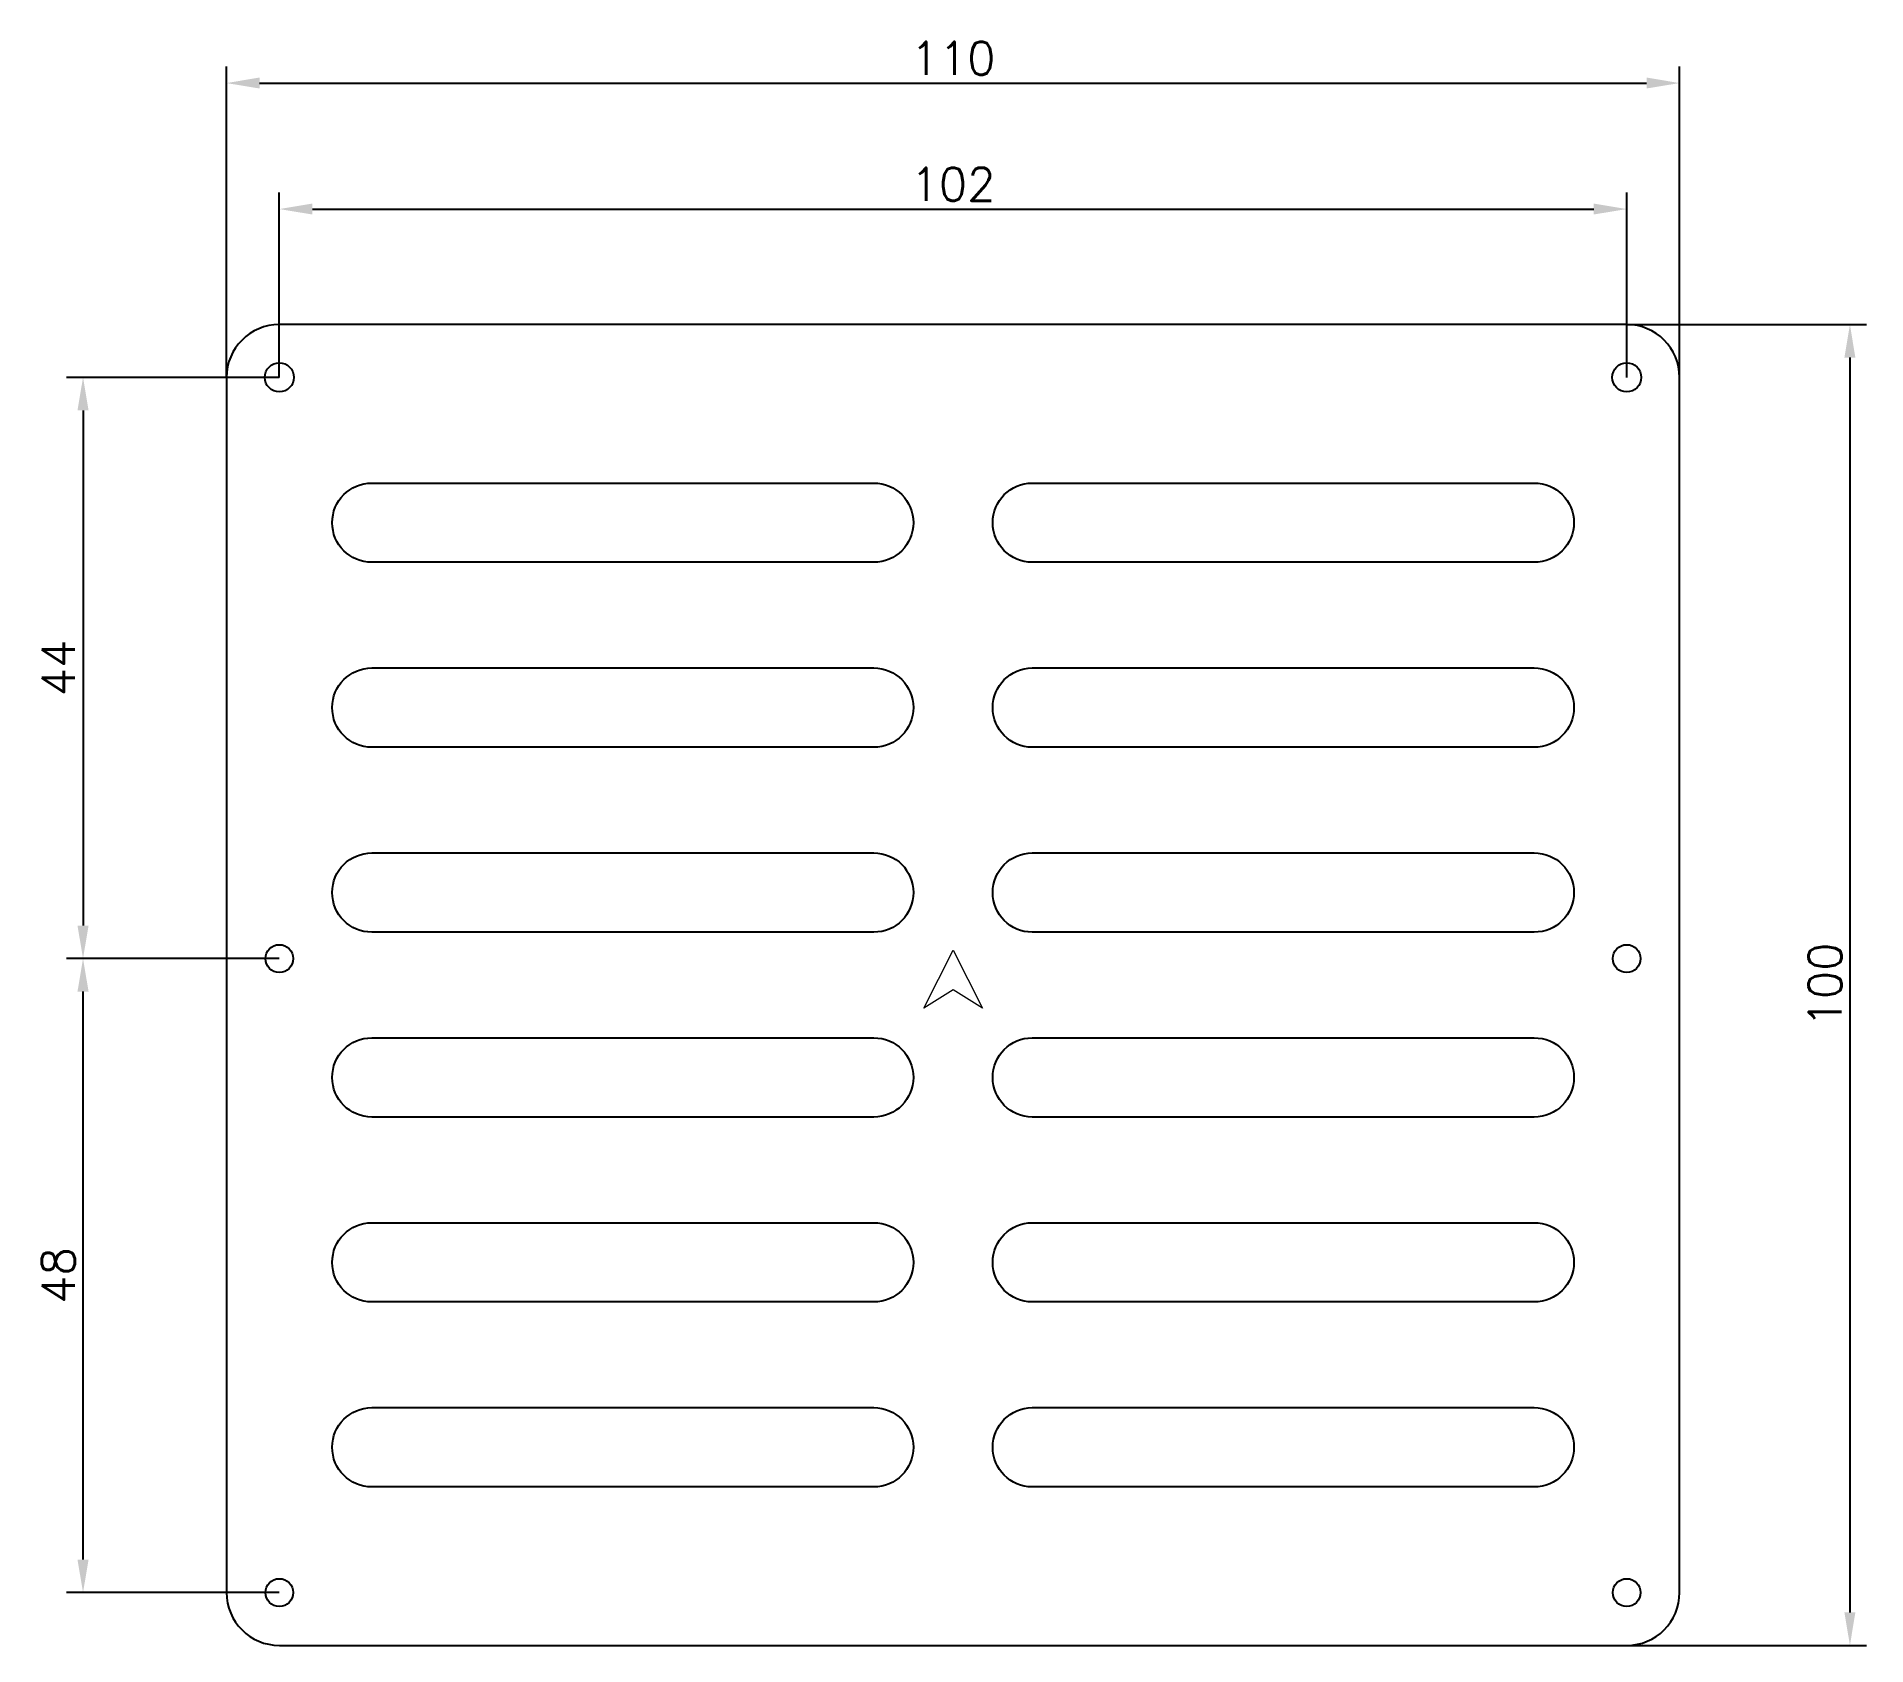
# Model space of a CAD drawing. Header units: millimetres. Extents: x 2003 to 2141, y 1179 to 1301.
import ezdxf

# ---------------------------------------------------------------- set-up
doc = ezdxf.new("R2010")
doc.units = ezdxf.units.MM
doc.layers.add('6标注层', color=3, linetype='Continuous', lineweight=25)
doc.styles.get("Standard").update_dxf_attribs({"font": 'txt', "bigfont": 'gbcbig.shx'})
doc.dimstyles.new('ISO-25', dxfattribs={"dimtxt": 2.5, "dimasz": 2.5, "dimexe": 1.25, "dimexo": 0, "dimtad": 1, "dimtoh": 1, "dimdsep": 46, "dimtxsty": 'Standard', "dimcen": 2.5, "dimadec": 0, "dimazin": 0, "dimtfac": 1, "dimtmove": 0, "dimatfit": 3, "dimfxl": 1, "dimarcsym": 0})

# ---------------------------------------------------------------- blocks, each defined once
blk = doc.blocks.new('*D3')
at = {"layer": '6标注层', "color": 0, "lineweight": -2}
for p, q in [((2021.08, 1274.92), (2021.08, 1288.91)), ((2123.08, 1274.92), (2123.08, 1288.91)), ((2023.58, 1287.66), (2120.58, 1287.66))]:
    blk.add_line(p, q, dxfattribs=at)
at = {"layer": '6标注层', "color": 0}
for points in [[(2023.58, 1288.08), (2023.58, 1287.25), (2021.08, 1287.66)], [(2120.58, 1288.08), (2120.58, 1287.25), (2123.08, 1287.66)]]:
    blk.add_solid(points, dxfattribs=at)
at = {"layer": 'Defpoints', "color": 0}
for p in [(2123.08, 1287.66), (2021.08, 1274.92), (2123.08, 1274.92)]:
    blk.add_point(p, dxfattribs=at)
at = {"layer": '6标注层', "color": 0, "insert": (2072.08, 1289.54), "char_height": 2.5, "attachment_point": 5}
blk.add_mtext('102', dxfattribs=at)
blk = doc.blocks.new('*D4')
at = {"layer": '6标注层', "color": 0, "lineweight": -2}
for p, q in [((2021.08, 1274.92), (2004.97, 1274.92)), ((2006.22, 1272.42), (2006.22, 1233.42)), ((2021.08, 1230.92), (2004.97, 1230.92))]:
    blk.add_line(p, q, dxfattribs=at)
at = {"layer": '6标注层', "color": 0}
for points in [[(2005.8, 1272.42), (2006.64, 1272.42), (2006.22, 1274.92)], [(2005.8, 1233.42), (2006.64, 1233.42), (2006.22, 1230.92)]]:
    blk.add_solid(points, dxfattribs=at)
at = {"layer": 'Defpoints', "color": 0}
for p in [(2021.08, 1274.92), (2006.22, 1230.92), (2021.08, 1230.92)]:
    blk.add_point(p, dxfattribs=at)
at = {"layer": '6标注层', "color": 0, "insert": (2004.35, 1252.92), "char_height": 2.5, "attachment_point": 5, "rotation": 90}
blk.add_mtext('44', dxfattribs=at)
blk = doc.blocks.new('*D5')
at = {"layer": '6标注层', "color": 0, "lineweight": -2}
for p, q in [((2021.08, 1230.92), (2004.97, 1230.92)), ((2006.22, 1185.42), (2006.22, 1228.42)), ((2021.08, 1182.92), (2004.97, 1182.92))]:
    blk.add_line(p, q, dxfattribs=at)
at = {"layer": '6标注层', "color": 0}
for points in [[(2005.8, 1228.42), (2006.64, 1228.42), (2006.22, 1230.92)], [(2005.8, 1185.42), (2006.64, 1185.42), (2006.22, 1182.92)]]:
    blk.add_solid(points, dxfattribs=at)
at = {"layer": 'Defpoints', "color": 0}
for p in [(2006.22, 1230.92), (2021.08, 1230.92), (2021.08, 1182.92)]:
    blk.add_point(p, dxfattribs=at)
at = {"layer": '6标注层', "color": 0, "insert": (2004.35, 1206.92), "char_height": 2.5, "attachment_point": 5, "rotation": 90}
blk.add_mtext('48', dxfattribs=at)
blk = doc.blocks.new('*D6')
at = {"layer": '6标注层', "color": 0, "lineweight": -2}
for p, q in [((2017.08, 1274.92), (2017.08, 1298.45)), ((2127.08, 1274.92), (2127.08, 1298.45)), ((2019.58, 1297.2), (2124.58, 1297.2))]:
    blk.add_line(p, q, dxfattribs=at)
at = {"layer": '6标注层', "color": 0}
for points in [[(2019.58, 1297.62), (2019.58, 1296.79), (2017.08, 1297.2)], [(2124.58, 1297.62), (2124.58, 1296.79), (2127.08, 1297.2)]]:
    blk.add_solid(points, dxfattribs=at)
at = {"layer": 'Defpoints', "color": 0}
for p in [(2127.08, 1297.2), (2017.08, 1274.92), (2127.08, 1274.92)]:
    blk.add_point(p, dxfattribs=at)
at = {"layer": '6标注层', "color": 0, "insert": (2072.08, 1299.08), "char_height": 2.5, "attachment_point": 5}
blk.add_mtext('110', dxfattribs=at)
blk = doc.blocks.new('*D7')
at = {"layer": '6标注层', "color": 0, "lineweight": -2}
for p, q in [((2123.08, 1278.92), (2141.23, 1278.92)), ((2139.98, 1276.42), (2139.98, 1181.42)), ((2123.08, 1178.92), (2141.23, 1178.92))]:
    blk.add_line(p, q, dxfattribs=at)
at = {"layer": '6标注层', "color": 0}
for points in [[(2139.56, 1276.42), (2140.39, 1276.42), (2139.98, 1278.92)], [(2139.56, 1181.42), (2140.39, 1181.42), (2139.98, 1178.92)]]:
    blk.add_solid(points, dxfattribs=at)
at = {"layer": 'Defpoints', "color": 0}
for p in [(2123.08, 1278.92), (2123.08, 1178.92), (2139.98, 1178.92)]:
    blk.add_point(p, dxfattribs=at)
at = {"layer": '6标注层', "color": 0, "insert": (2138.1, 1228.92), "char_height": 2.5, "attachment_point": 5, "rotation": 90}
blk.add_mtext('100', dxfattribs=at)

msp = doc.modelspace()

# ---------------------------------------------------------------- linework, layer by layer
for p, q in [((2123.083, 1278.919), (2021.083, 1278.919)), ((2017.083, 1274.919), (2017.083, 1182.919)), ((2127.083, 1182.919), (2127.083, 1274.919)), ((2021.083, 1178.919), (2123.083, 1178.919))]:
    msp.add_line(p, q)
for points in [[(2028.083, 1260.919, -1), (2028.083, 1266.919), (2066.083, 1266.919, -1), (2066.083, 1260.919)], [(2078.083, 1260.919, -1), (2078.083, 1266.919), (2116.083, 1266.919, -1), (2116.083, 1260.919)], [(2028.083, 1246.919, -1), (2028.083, 1252.919), (2066.083, 1252.919, -1), (2066.083, 1246.919)], [(2078.083, 1246.919, -1), (2078.083, 1252.919), (2116.083, 1252.919, -1), (2116.083, 1246.919)], [(2028.083, 1232.919, -1), (2028.083, 1238.919), (2066.083, 1238.919, -1), (2066.083, 1232.919)], [(2078.083, 1232.919, -1), (2078.083, 1238.919), (2116.083, 1238.919, -1), (2116.083, 1232.919)], [(2028.083, 1218.919, -1), (2028.083, 1224.919), (2066.083, 1224.919, -1), (2066.083, 1218.919)], [(2078.083, 1218.919, -1), (2078.083, 1224.919), (2116.083, 1224.919, -1), (2116.083, 1218.919)], [(2028.083, 1204.919, -1), (2028.083, 1210.919), (2066.083, 1210.919, -1), (2066.083, 1204.919)], [(2078.083, 1204.919, -1), (2078.083, 1210.919), (2116.083, 1210.919, -1), (2116.083, 1204.919)], [(2028.083, 1190.919, -1), (2028.083, 1196.919), (2066.083, 1196.919, -1), (2066.083, 1190.919)], [(2078.083, 1190.919, -1), (2078.083, 1196.919), (2116.083, 1196.919, -1), (2116.083, 1190.919)]]:
    msp.add_lwpolyline(points, format="xyb", close=True)
at = {"lineweight": 18}
msp.add_lwpolyline([(2069.861, 1227.156), (2072.083, 1231.546), (2074.305, 1227.156), (2072.083, 1228.546)], close=True, dxfattribs=at)
for centre, radius in [((2021.083, 1274.919), 1.1), ((2123.083, 1274.919), 1.1), ((2021.083, 1230.919), 1.05), ((2123.083, 1230.919), 1.05), ((2021.083, 1182.919), 1.05), ((2123.083, 1182.919), 1.05)]:
    msp.add_circle(centre, radius)
for centre, start, end in [((2021.083, 1274.919), 90, 180), ((2123.083, 1274.919), 0, 90), ((2021.083, 1182.919), 180, 270), ((2123.083, 1182.919), 270, 0)]:
    msp.add_arc(centre, 4, start, end)

# ---------------------------------------------------------------- dimensions: what is measured, and where the dimension line sits
at = {"layer": '6标注层'}
for base, p1, p2, picture, middle in [((2127.083, 1297.204), (2017.083, 1274.919), (2127.083, 1274.919), '*D6', (2072.083, 1299.079)), ((2123.083, 1287.663), (2021.083, 1274.919), (2123.083, 1274.919), '*D3', (2072.083, 1289.538))]:
    dim = msp.add_linear_dim(base=base, p1=p1, p2=p2, dimstyle='ISO-25', dxfattribs=at)
    dim.commit()
    dim.dimension.update_dxf_attribs({"geometry": picture, "text_midpoint": middle})
for base, p1, p2, picture, middle in [((2139.977, 1178.919), (2123.083, 1278.919), (2123.083, 1178.919), '*D7', (2138.102, 1228.919)), ((2006.22, 1230.919), (2021.083, 1274.919), (2021.083, 1230.919), '*D4', (2004.345, 1252.919)), ((2006.22, 1230.919), (2021.083, 1182.919), (2021.083, 1230.919), '*D5', (2004.345, 1206.919))]:
    dim = msp.add_linear_dim(base=base, p1=p1, p2=p2, angle=90, dimstyle='ISO-25', dxfattribs=at)
    dim.commit()
    dim.dimension.update_dxf_attribs({"geometry": picture, "text_midpoint": middle})

doc.saveas('drawing.dxf')
